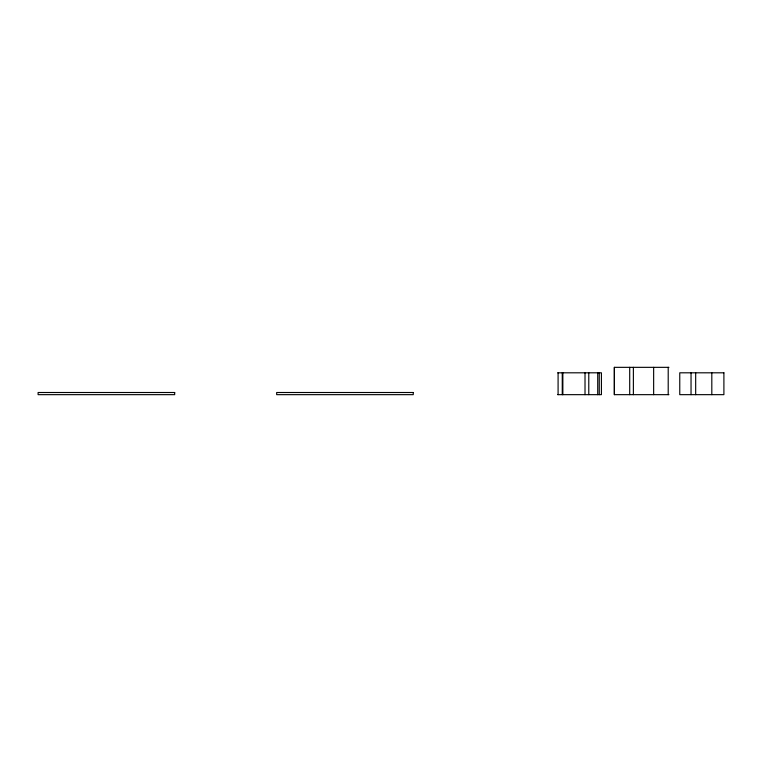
<?xml version="1.0" encoding="UTF-8"?>
<svg xmlns="http://www.w3.org/2000/svg" width="762" height="762" viewBox="0 0 762 762"><rect width="100%" height="100%" fill="white"/><g stroke="black" fill="none" stroke-linecap="round" stroke-linejoin="round"><path stroke-width="1.14" d="M668.931 367.341L614.296 367.341L614.296 394.659L668.931 394.659M557.717 372.808L601.418 372.808L601.418 394.659L557.717 394.659M711.813 372.808L711.813 394.659M695.677 372.808L695.677 394.659M691.039 372.808L691.039 394.659M668.207 367.341L668.207 394.659M653.644 367.341L653.644 394.659M633.384 367.341L633.384 394.659M629.707 367.341L629.707 394.659M614.429 367.341L614.429 394.659M599.256 372.808L599.256 394.659M597.722 372.808L597.722 394.659M588.778 372.808L588.778 394.659M585.016 372.808L585.016 394.659M562.851 372.808L562.851 394.659M562.261 372.808L562.261 394.659M558.089 372.808L558.089 394.659M723.9 372.808L679.761 372.808L679.761 394.659L723.9 394.659L723.9 372.808M174.689 392.506L38.1 392.506L38.1 394.659L174.689 394.659L174.689 392.506M413.252 392.506L276.673 392.506L276.673 394.659L413.252 394.659L413.252 392.506"/></g></svg>
